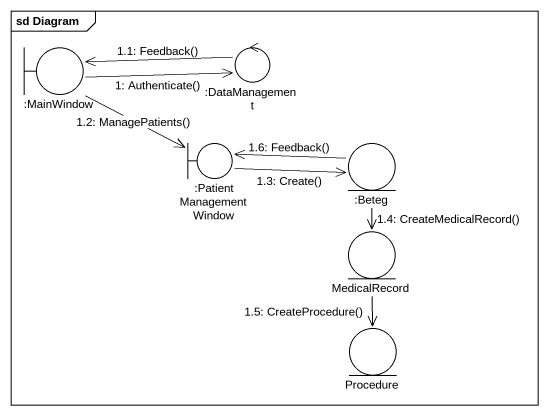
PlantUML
@startuml
mainframe sd Diagram
boundary ":MainWindow" as MainWindow
control ":DataManagement" as DataManagement
boundary ":PatientManagementWindow" as PatientManagementWindow
entity ":Beteg" as Beteg
entity MedicalRecord
entity Procedure
MainWindow -right-> DataManagement : 1: Authenticate()
DataManagement -left-> MainWindow : 1.1: Feedback()
MainWindow --> PatientManagementWindow : 1.2: ManagePatients()
PatientManagementWindow -right-> Beteg : 1.3: Create()
Beteg --> MedicalRecord : 1.4: CreateMedicalRecord()
MedicalRecord --> Procedure : 1.5: CreateProcedure()
Beteg -left-> PatientManagementWindow : 1.6: Feedback()
@enduml
